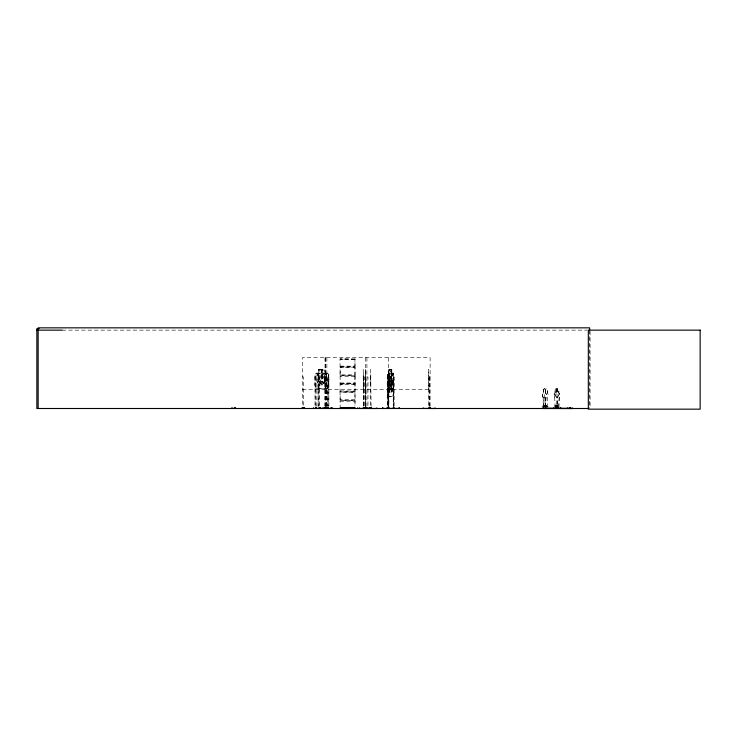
<?xml version="1.0" encoding="UTF-8"?>
<svg xmlns="http://www.w3.org/2000/svg" width="737" height="737" viewBox="0 0 737 737"><rect width="100%" height="100%" fill="white"/><g stroke="black" fill="none" stroke-linecap="round" stroke-linejoin="round"><path stroke-width="0.55" stroke-dasharray="3.69 2.76" d="M340.172 396.091L340.07 400.182L355.077 400.56M340.172 371.227L340.024 375.4L355.068 375.4L355.041 400.182M324.989 383.185L324.971 376.929L324.971 383.185L324.298 383.185L324.335 376.929L326.878 376.893M390.794 383.572L390.84 383.295M354.948 359.103L339.987 358.974L340.153 374.857L354.939 374.857L355.059 366.639L340.024 366.676M340.116 375.981L340.024 391.531L355.041 391.504M340.153 390.997L354.939 390.997L354.93 376.192M354.939 376.321L340.172 376.321M545.481 407.303L545.896 397.151A2.635 2.018 -90 0 0 545.583 393.005L545.481 390.159A1.317 1.013 -90 0 0 544.468 388.841A1.317 1.013 -90 0 0 543.455 390.159L543.455 393.005A2.635 2.018 -90 0 0 543.04 397.151L543.455 407.303M545.583 407.303L546.006 397.151A2.635 2.018 -90 0 0 545.481 393.005M547.269 407.303L547.683 397.151A2.635 1.999 -90 0 0 547.269 393.005L547.269 390.159A1.317 0.995 -90 0 0 546.274 388.841A1.317 0.995 -90 0 0 545.269 390.159L545.269 393.005A2.635 1.999 -90 0 0 544.855 397.151L545.269 407.303M555.182 407.303L554.657 397.151A2.635 2.018 -90 0 1 555.081 393.005L555.081 390.159A1.317 1.013 -90 0 1 556.085 388.841A1.317 1.013 -90 0 1 557.098 390.159L557.098 393.005A2.635 2.018 -90 0 1 557.522 397.151L557.144 406.179C558.379 405.719 555.551 406.069 557.716 405.866M556.085 388.841L556.195 388.841A1.317 1.013 -90 0 1 557.209 390.159L557.209 393.005A2.635 2.018 -90 0 1 557.623 397.151L557.402 406.29L556.693 405.746M558.747 407.303L559.162 397.151A2.635 1.999 -90 0 0 558.747 393.005L558.747 390.159A1.317 0.995 -90 0 0 557.752 388.841A1.317 0.995 -90 0 0 556.757 390.159L556.757 393.005A2.635 1.999 -90 0 0 556.343 397.151L556.527 405.986M558.858 407.303L559.272 397.151A2.635 1.999 -90 0 0 558.858 393.005L558.858 390.159A1.317 0.995 -90 0 0 557.863 388.841L557.752 388.841M546.357 406.105L545.039 405.986M544.947 405.967C546.08 406.299 545.325 405.424 545.583 406.336M546.089 406.105L545.997 406.308M545.647 406.299L546.237 406.023L544.947 406.087M545.463 406.105L545.177 406.004M546.274 406.188C545.454 404.77 545.279 407.137 546.338 405.94M556.426 406.087L557.762 406.253L557.384 405.755M544.072 405.94L544.551 405.94L543.169 405.967L544.486 406.253L543.409 406.069M543.344 406.105L544.09 406.234M555.357 405.7C555.412 406.824 555.293 405.322 556.113 406.253M555.643 405.746L556.14 406.023L554.979 406.059M555.348 406.253L556.011 405.986L555.569 406.225M388.814 382.144L389.772 380.845L388.841 382.144L390.113 386.603C387.496 391.421 389.698 393.834 390.619 387.432L391.863 391.292M543.915 406.253C543.114 405.682 544.919 406.483 543.74 405.7M555.956 405.7L555.099 406.105L555.707 405.903M354.948 359.14L340.181 358.836M392.821 396.405L393.549 392.517M388.463 388.832L393.18 388.832L393.844 384.963L393.844 374.516L393.153 373.143L391.688 373.143M389.339 374.562L390.555 379.002C387.708 383.857 390.168 386.289 390.969 379.859L392.554 383.71L391.273 379.002M392.563 383.489C388.335 381.315 392.913 376.46 389.265 383.489M390.702 378.007L390.656 377.869M393.18 388.832L393.779 384.944M543.952 406.188L543.482 405.921L544.532 405.866M544.984 406.105C547.821 406.115 544.855 406.234 546.246 405.746M545.887 405.866L546.053 406.225M556.932 406.05L557.66 405.986M392.554 374.958L391.9 374.599L390.886 378.127L389.339 374.488M546.357 405.94L545.887 406.105M557.126 406.299L557.651 406.29M340.006 375.437L355.022 375.852M340.006 391.568L340.153 399.712L354.939 399.712L354.93 392.416L340.153 392.462M355.096 400.569L354.921 407.985M557.697 406.188L557.236 406.299M389.219 383.249L390.472 379.03C387.828 374.507 390.168 371.973 390.942 378.127L392.499 374.488M324.906 388.703L326.196 384.963L324.999 388.832M391.55 392.517L392.508 389.403L392.508 382.144L391.55 380.845M391.623 384.944L392.692 381.83M327.55 388.832L328.776 384.963M543.169 405.967L543.703 405.949M554.786 406.069L555.514 405.792M355.068 400.642L340.033 400.679L340.172 407.985M355.004 392.029L340.07 391.992M340.043 383.719L354.948 383.995L355.105 383.48L340.043 383.765M355.059 367.1L340.07 367.137M387.966 374.589L388.629 373.143L387.865 374.571M388.077 374.589L388.657 373.272M391.504 380.716L393.033 380.716L393.669 382.144L393.733 392.535L393.051 396.405L388.288 396.405L387.68 382.088L388.307 380.716L389.772 380.716M387.745 382.153L388.417 380.716L387.8 382.088M387.855 382.153L388.445 380.845M353.051 359.573L354.35 359.573M353.051 384.428L354.35 384.428M387.68 382.088L388.362 380.716M388.335 396.405L387.745 392.517L388.454 396.405L387.855 392.517L387.8 374.516L388.482 373.143L389.956 373.143M326.869 381.83L325.081 384.944L318.789 384.944L316.91 381.83L316.91 374.571L318.789 373.272L318.817 369.384M322.29 384.944L324.16 381.83L324.16 374.571L322.29 373.272L322.318 369.384M340.863 359.573L343.156 359.573M340.863 384.428L343.156 384.428M392.231 391.283L391.015 386.603L392.102 382.135L390.582 385.7L389.053 382.07L390.195 386.575L389.007 391.283L390.499 387.432L391.531 391.181L392.148 391.209L390.905 386.575C393.88 381.978 391.172 379.592 390.527 385.7L389.495 382.098L388.906 382.135M388.731 408.501L388.832 374.571L389.91 373.272L389.845 369.255M390.794 391.209L390.665 390.84M318.043 406.244L318.052 374.534L319.25 373.143L321.682 373.143M318.172 374.589L319.296 373.272M556.997 405.7L557.393 406.188M354.912 359.582L340.181 359.582M354.912 384.438L340.199 384.428M555.615 405.875L556.149 406.023M321.802 369.384L321.802 373.272L319.959 374.571L319.959 381.83L321.747 384.944M318.108 374.534L317.407 374.709L319.821 379.03C314.625 384.521 319.047 385.764 320.567 379.859C323.202 385.515 325.238 384.217 321.369 379.002C326.298 373.806 322.106 372.48 320.632 378.127L318.006 374.479L318.209 406.244M62.175 330.148L587.177 330.148M340.153 366.142L354.939 366.142L354.939 358.855L355.022 366.602M340.153 367.597L354.939 367.597L355.068 375.437M318.66 369.255L325.257 369.255M363.221 369.255L363.313 406.244M365.359 369.255L365.331 406.244M370.6 369.255L370.729 406.244M388.316 369.255L388.316 388.832M391.9 369.255L389.744 369.255L389.744 373.143M318.789 369.384L325.137 369.384M389.809 369.384L391.835 369.384M321.664 370.038L319.416 370.038L319.416 371.328L321.664 371.328M322.345 370.038L324.492 370.038L324.492 371.328L322.345 371.328M390.131 371.328L391.393 371.328L391.393 370.038L390.131 370.038L390.232 371.328M318.697 373.143L316.237 373.143L314.911 374.516L314.911 384.963L316.237 388.832L327.606 388.832M325.201 373.143L327.569 373.143M363.359 388.832L363.359 373.143M365.359 388.832L365.359 373.143M388.51 373.272L393.125 373.272M387.8 374.516L387.975 406.244M325.081 374.571L318.789 374.571L318.789 381.83L325.081 381.83M391.752 376.828L389.597 376.828L389.597 380.716M302.373 376.893L303.451 376.893L303.451 406.225M315.077 376.893L316.21 376.893M318.043 376.893L319.185 376.893L319.185 408.501M363.313 376.893L363.802 376.893L363.737 408.501M366.906 376.893L367.975 376.893L367.975 406.225M370.729 376.893L371.135 408.501M388.869 376.893L387.238 376.893L387.247 406.225M389.652 376.957L391.688 376.957M428.851 376.893L430.122 376.893M391.356 377.611L390.085 377.611L390.085 378.901L391.356 378.901M324.317 379.389L324.98 379.389M324.317 380.052L324.98 380.016M324.317 380.679L324.98 380.679M388.335 380.845L393.005 380.845M389.809 381.83L391.725 381.83L391.725 374.571L389.809 374.571L389.91 381.83M389.836 382.144L389.836 389.403L389.772 382.144L391.688 382.144L391.688 389.403M318.052 384.963L319.213 388.832M387.865 384.944L388.62 388.703M391.725 384.944L389.809 384.944L388.832 381.83L389.91 384.944M388.51 388.703L393.125 388.703M428.851 388.832L428.722 369.255L428.851 406.244M544.468 388.841L544.579 388.841A1.317 1.013 -90 0 1 545.583 390.159L545.269 390.159M302.373 389.293L430.113 389.293M543.455 390.159L543.565 390.159A1.317 1.013 -90 0 1 544.579 388.841M547.269 390.159L547.269 393.005M555.081 390.159L555.182 390.159A1.317 1.013 -90 0 1 556.195 388.841M556.757 390.159L556.859 390.159A1.317 0.995 -90 0 1 557.863 388.841M388.814 389.403L389.772 392.517L391.688 392.517L392.674 389.403L392.674 382.144L391.688 380.845M543.455 393.005L543.565 390.159M555.081 393.005L555.182 390.159M556.757 393.005L556.859 390.159M388.335 396.276L393.005 396.276M543.04 397.151L543.151 397.151A2.635 2.018 -90 0 1 543.565 393.005M544.855 397.151L545.38 407.303M554.657 397.151L554.768 397.151A2.635 2.018 -90 0 1 555.182 393.005M556.343 397.151L556.444 397.151A2.635 1.999 -90 0 1 556.859 393.005M340.153 401.177L354.939 401.177L354.939 406.179M554.731 405.571L555.781 405.571M556.38 405.571L557.421 405.571M543.215 406.105L544.523 406.023M554.832 406.105L555.891 405.857M556.472 406.105L557.789 406.041M542.054 406.778L543.685 406.778M543.86 406.778L546.486 406.778L546.486 408.151M546.624 406.778L548.273 406.778M320.531 383.673L321.562 383.608L323.497 379.859C324.962 385.801 329.153 384.465 324.216 379.03C329.043 373.816 324.824 372.461 323.442 378.127C322.023 372.434 318.052 373.862 322.742 379.002L320.475 383.636M325.081 373.272L326.869 374.571M543.943 405.857L544.035 406.29M327.514 373.143L328.831 374.516L328.711 406.244M324.906 373.272L326.067 374.589M393.549 382.144L392.922 380.716L393.521 382.107M393.779 374.571L393.042 373.143L393.567 374.589L393.595 408.501M393.125 373.143L393.678 374.589M392.803 380.716L393.457 382.153M315.04 384.944L316.32 388.703L327.523 388.703L328.711 384.944L328.656 374.571L327.468 373.272L316.284 373.272L315.04 374.571L315.077 406.244M388.841 389.403L389.836 392.517M392.609 383.249L391.365 379.03L392.489 374.562M318.227 384.944L319.296 388.703M387.966 384.944L388.611 388.832M543.151 397.151L543.565 407.303M324.308 376.929L324.335 383.185M590.079 331.282L590.079 408.501M589.628 330.148L589.628 408.501M545.942 407.11L545.942 405.571L544.901 405.571L544.901 407.11M545.822 405.571L545.822 407.11M545.38 390.159L545.38 393.005M545.279 406.778L545.279 408.151M545.03 405.571L545.03 407.11M544.164 407.11L544.164 405.571L543.114 405.571L543.114 407.11M544.035 405.571L544.035 407.11M543.455 406.778L543.455 408.151M543.233 405.571L543.233 407.11M430.122 406.225L430.113 357.694L302.373 357.694L302.373 406.225M429.266 376.893L429.266 408.501M429.045 376.893L429.045 406.225M394.138 406.244L394.138 376.893L393.245 376.893L393.245 406.244M393.733 374.516L393.779 406.244M392.591 381.83L392.692 374.571L391.623 373.272L391.623 369.384M391.798 369.255L391.835 373.272M391.688 369.255L391.734 373.272M391.623 374.571L391.623 381.83M391.55 382.144L391.55 389.403M391.439 376.957L391.439 380.845M391.301 370.038L391.301 371.328M391.227 377.611L391.227 378.901M390.168 377.611L390.168 378.901M389.956 369.255L390.02 373.272M389.661 376.828L389.726 380.845M388.933 374.571L388.869 408.501M388.51 376.893L388.51 406.244M388.399 357.694L388.316 406.244M387.33 376.893L387.33 406.225M370.775 374.488L370.775 383.719M366.906 357.694L366.906 406.225M365.736 408.501L365.801 376.893L364.52 376.893L364.52 406.225M365.589 357.694L365.589 406.225M365.395 376.893L365.386 406.244M363.387 376.893L363.378 406.244M328.877 406.244L328.877 376.893L327.725 376.893L327.725 406.244M327.891 376.893L327.891 406.244M326.869 357.694L326.869 406.225M326.454 376.893L326.454 406.225M326.261 376.893L326.371 406.244M326.169 406.225L326.196 374.534L324.971 373.143L322.41 373.143L322.447 369.255M326.04 374.589L326.04 384.944M325.385 357.694L325.339 408.501M325.192 357.694L325.229 406.244M325.1 357.694L325.1 406.225M324.971 376.893L324.98 406.225M322.29 374.571L322.29 381.83M321.627 369.255L321.747 373.272M321.747 374.571L321.747 381.83M319.029 376.893L319.029 406.244M318.697 369.255L318.66 373.143M316.109 376.893L316.21 406.244M315.178 376.893L315.178 406.244M340.181 383.12L354.921 383.129L340.199 383.129"/><path stroke-width="1.11" d="M319.259 408.418L319.305 407.681M320.733 408.473L320.742 407.847M331.106 408.473L331.106 407.847M359.601 408.473L359.601 407.847M369.44 408.473L369.449 407.847M302.115 408.399L301.691 408.418M544.072 408.482L543.878 408.307M544.625 408.501L545.269 408.501M546.495 408.482L547.047 408.501M555.753 408.482L555.762 407.874M556.14 408.482L556.49 407.874M558.231 408.482L557.522 408.464L557.808 407.874M558.195 408.307L558.812 407.874M560.267 408.307L560.848 408.307M560.811 407.874L560.396 408.482M569.139 408.482L569.296 407.874M569.268 408.307L570.456 408.307M569.931 407.874L569.618 408.482M571.912 408.501L572.29 407.874M572.078 408.482L542.091 408.307M572.52 408.482L541.824 408.464L572.492 408.501M542.874 408.482L542.487 408.482M556.389 408.151L555.799 408.151M567.398 407.874L567.25 408.482M568.227 408.482L567.84 408.482M570.429 407.874L570.06 408.482L569.296 408.151M544.044 408.501L544.671 408.464M555.145 408.501L555.56 408.482M556.297 408.501L555.947 408.307M557.817 408.289L558.646 408.482L558.443 407.874M556.665 408.307L556.573 408.501M315.528 408.418L315.602 407.902L315.676 408.501M312.857 408.418L332.599 408.473L332.59 407.847M316.422 408.418L316.505 407.902M39.153 328.665L36.85 328.665L36.85 408.501L588.476 408.501M36.85 330.148L62.129 330.148M340.172 407.985L354.921 407.985M340.144 408.197L354.948 408.197M340.153 408.455L354.939 408.455M399.472 408.436L382.595 408.473L382.595 407.847M388.574 407.681L388.574 408.501L388.731 407.681M328.168 408.418L328.085 407.902M331.392 408.418L331.318 407.902M327.127 408.418L327.292 407.515M399.233 408.418L399.187 407.902M430.362 408.335L430.362 407.902M365.838 408.335L365.838 407.902M325.496 408.501L325.395 407.515M369.523 408.418L369.523 407.847M589.628 330.148L589.628 327.836L38.149 327.836L38.149 408.501M434.987 407.847L434.987 408.501L423.13 408.418L423.13 407.847M430.205 407.847L430.205 408.501M429.266 407.681L429.266 408.501M428.925 407.681L428.851 408.501M399.15 407.847L399.15 408.501M394.452 407.847L394.452 408.501M393.54 407.681L393.54 408.501M393.18 407.681L393.226 408.501M388.924 407.681L388.887 408.501M388.473 407.847L388.491 408.501M388.316 407.681L388.316 408.501M382.964 407.847L382.964 408.501M376.856 407.847L376.856 408.501L357.592 408.473L357.666 407.847M371.135 407.681L371.135 408.501M370.729 407.681L370.729 408.501M368.095 407.681L368.095 408.501M366.805 407.515L366.814 408.501L366.74 407.847M365.801 407.681L365.745 408.501M365.681 407.847L365.681 408.501M365.386 407.681L365.386 408.501M365.331 407.681L365.331 408.501M365.008 407.847L365.008 408.501M364.493 407.515L364.493 408.501M364.4 407.681L364.4 408.501M363.792 407.681L363.737 408.501M363.378 407.681L363.378 408.501M363.323 407.681L363.323 408.501M331.235 407.847L331.235 408.501M328.011 407.847L328.011 408.501M327.772 407.681L327.772 408.501M327.615 407.681L327.615 408.501M326.86 407.681L326.878 408.501M326.574 407.847L326.574 408.501M326.454 407.681L326.39 408.501M326.298 407.681L326.288 408.501M325.22 407.681L325.22 408.501M325.109 407.681L325.026 408.501M324.971 407.681L324.86 408.501M323.092 407.515L323.092 408.501M320.346 407.847L320.346 408.501M319.139 407.681L319.139 408.501M316.578 407.847L316.578 408.501M316.33 407.681L316.33 408.501M316.219 407.681L316.219 408.501M313.437 407.847L313.437 408.501M304.51 407.515L304.51 408.501M303.893 407.515L303.893 408.501M303.57 407.681L303.57 408.501M303.368 407.515L303.368 408.501M302.741 407.515L302.741 408.501M302.29 407.847L302.29 408.501M302.216 407.847L302.216 408.501M235.462 407.515L235.453 408.501M234.311 407.515L234.311 408.501M232.008 407.515L232.008 408.501M553.68 408.151L554.51 408.464L553.68 408.151M700.15 330.148L588.329 330.148L588.329 409.164L700.15 409.164L700.15 330.148M387.211 408.501L387.211 407.681L387.118 408.501M371.531 408.501L371.531 407.847L371.448 408.501"/></g></svg>
